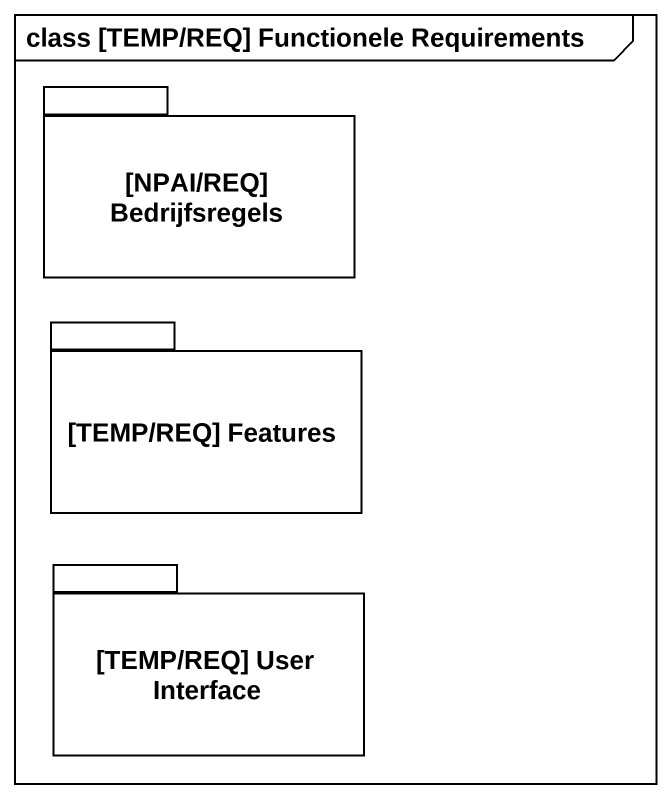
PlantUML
@startuml
mainframe class [TEMP/REQ] Functionele Requirements
package "[NPAI/REQ] Bedrijfsregels" as NPAI_REQ_Bedrijfsregels {
}
package "[TEMP/REQ] Features" as TEMP_REQ_Features {
}
package "[TEMP/REQ] User Interface" as TEMP_REQ_User_Interface {
}
@enduml
